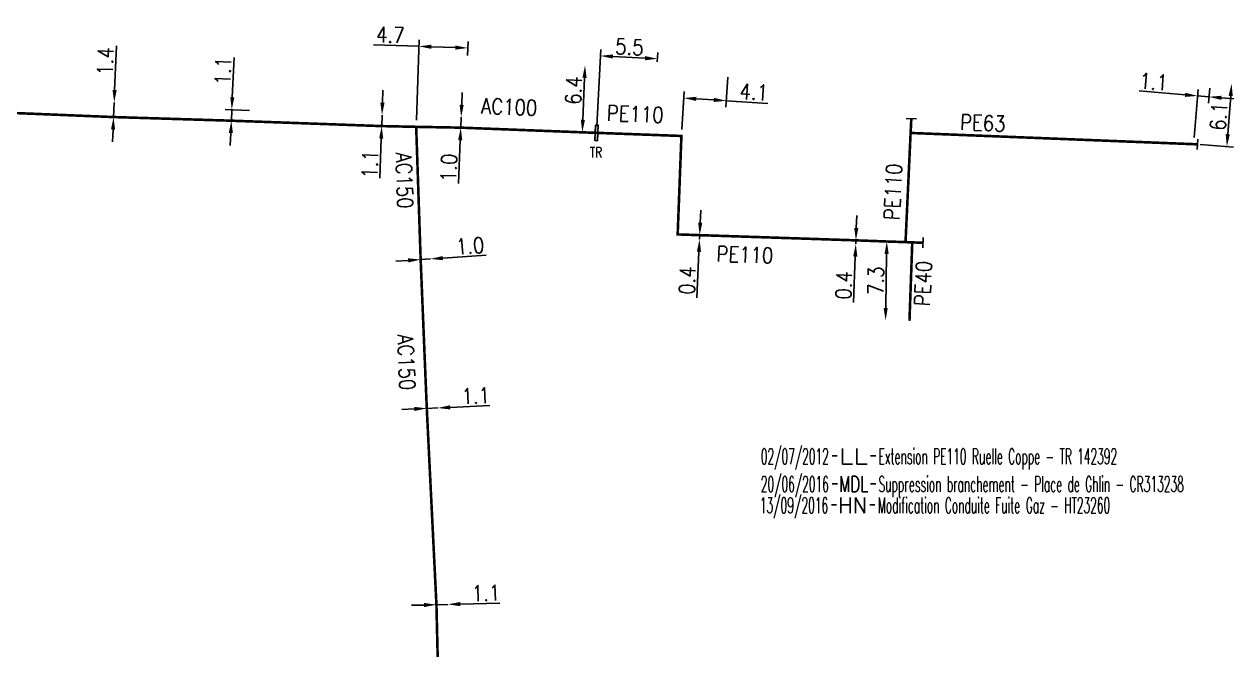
# Model space of a CAD drawing. Header units: millimetres. Extents: x 115991 to 117009, y 129000 to 129990.
# Drawn here: x 116871.4 to 116987.9, y 129719.1 to 129779.3 of the extents above; entities that cross this region are included whole.
import ezdxf
from ezdxf.enums import TextEntityAlignment as Align

# ---------------------------------------------------------------- set-up
doc = ezdxf.new("R2010")
doc.units = ezdxf.units.MM
doc.header["$PDMODE"] = 34
for name, pattern in [('L_25_AP', [2000, 1000, 1000]), ('L_25_PE', [2000, 1000, 1000]), ('L_RAC_PE', [3.5, 2, -1.5])]:
    doc.linetypes.add(name, pattern=pattern)
doc.layers.get('0').update_dxf_attribs({"linetype": 'CONTINUOUS'})
doc.layers.get('DEFPOINTS').update_dxf_attribs({"linetype": 'CONTINUOUS'})
for name, color, linetype in [('L_150', 1, 'CONTINUOUS'), ('L_340', 7, 'CONTINUOUS'), ('L_910', 7, 'CONTINUOUS')]:
    doc.layers.add(name, color=color, linetype=linetype)
doc.layers.add('L_170', color=7, linetype='CONTINUOUS', plot=False)
doc.styles.add('G_ROMANS', font='ROMANS.SHX', dxfattribs={"width": 0.75})
doc.styles.get("Standard").update_dxf_attribs({"font": 'romans.shx', "width": 0.85})
doc.dimstyles.get("Standard").update_dxf_attribs({"dimtxt": 1.5, "dimasz": 1.2, "dimexe": 0.625, "dimexo": 0.625, "dimgap": 0.25, "dimtad": 1, "dimdec": 1, "dimzin": 0, "dimdsep": 46, "dimtxsty": 'Standard', "dimcen": -0.5, "dimadec": 0, "dimazin": 0, "dimtfac": 1, "dimtdec": 1, "dimtmove": 0, "dimatfit": 3, "dimfxl": 0, "dimtolj": 1, "dimtzin": 0, "dimarcsym": 0})

# ---------------------------------------------------------------- blocks, each defined once
blk = doc.blocks.new('GIS_MODF')
at = {"color": 0, "linetype": 'Continuous', "flags": 128}
for points in [[(-2.18, -0.01), (-1.68, -0.01)], [(1.52, -0.01), (2.02, -0.01)]]:
    blk.add_lwpolyline(points, dxfattribs=at)
at = {"color": 0, "linetype": 'Continuous', "width": 0.5}
blk.add_attdef('DATE', text='', height=1.5, dxfattribs=at).set_placement((-2.5, -0.8), align=Align.RIGHT)
at = {"color": 0, "linetype": 'Continuous', "width": 1.771291}
blk.add_attdef('USER', text='', height=1.5, dxfattribs=at).set_placement((-1.51, -0.8), (1.28, -0.8), align=Align.FIT)
at = {"color": 0, "linetype": 'Continuous', "width": 0.5}
blk.add_attdef('DESC', (2.29, -0.8), '', height=1.5, dxfattribs=at)
blk = doc.blocks.new('L_340_19')
at = {"linetype": 'Continuous'}
blk.add_hatch(color=0, dxfattribs=at).paths.add_polyline_path([(0.125, 0.75), (-0.125, 0.75), (-0.125, -0.75), (0.125, -0.75)])
at = {"color": 0, "linetype": 'Continuous'}
blk.add_lwpolyline([(-0.125, 0.75), (0.125, 0.75), (0.125, -0.75), (-0.125, -0.75)], close=True, dxfattribs=at)
at = {"color": 0, "linetype": 'Continuous', "style": 'G_ROMANS', "width": 0.75}
for tag, height, flags, p in [('TR', 1.5, 8, (0, 3)), ('DEF_LEG', 1.2, 3, (0, -5)), ('DEF_COUP', 1.2, 3, (0, -7.5)), ('DEF_TYPE', 1.2, 3, (0, -10))]:
    blk.add_attdef(tag, text='', height=height, dxfattribs=dict(at, flags=flags)).set_placement(p, align=Align.MIDDLE)
blk = doc.blocks.new('L_340_07')
at = {"color": 0, "linetype": 'Continuous', "const_width": 0.25, "flags": 128}
blk.add_lwpolyline([(0, 0), (1.25, 0)], dxfattribs=at)
at = {"color": 0, "linetype": 'Continuous', "flags": 128}
blk.add_lwpolyline([(1.25, -0.5), (1.25, 0.5)], dxfattribs=at)
at = {"color": 0, "linetype": 'Continuous', "style": 'G_ROMANS', "width": 0.75, "flags": 3}
for tag, p in [('DEF_LEG', (0.72, -3.47)), ('DEF_COUP', (0.72, -5.97)), ('DEF_TYPE', (0.72, -8.47))]:
    blk.add_attdef(tag, text='', height=1.2, dxfattribs=at).set_placement(p, align=Align.MIDDLE)
blk = doc.blocks.new('*D311')
at = {"layer": 'DEFPOINTS', "color": 0, "linetype": 'Continuous', "transparency": 16777216}
for p in [(116925.39, 129775.38), (116925.39, 129775.38), (116925.13, 129768.93)]:
    blk.add_point(p, dxfattribs=at)
at = {"layer": 'L_150', "color": 0, "linetype": 'Continuous', "lineweight": -2, "transparency": 16777216}
blk.add_line((116925.18, 129770.13), (116925.34, 129774.18), dxfattribs=at)
at = {"layer": 'L_150', "color": 0, "linetype": 'Continuous', "transparency": 16777216}
for points in [[(116925.14, 129774.19), (116925.54, 129774.17), (116925.39, 129775.38)], [(116924.98, 129770.14), (116925.38, 129770.13), (116925.13, 129768.93)]]:
    blk.add_solid(points, dxfattribs=at)
at = {"layer": 'L_150', "color": 0, "linetype": 'Continuous', "transparency": 16777216, "insert": (116924.29, 129772.96), "char_height": 1.5, "attachment_point": 5, "rotation": 87.7119}
blk.add_mtext('\\A1;6.4', dxfattribs=at)
blk = doc.blocks.new('*D312')
at = {"layer": 'DEFPOINTS', "color": 0, "linetype": 'Continuous', "transparency": 16777216}
for p in [(116932.36, 129776.01), (116932.32, 129775.1), (116926.5, 129768.88)]:
    blk.add_point(p, dxfattribs=at)
at = {"layer": 'L_340', "color": 0, "linetype": 'Continuous', "lineweight": -2, "transparency": 16777216}
for p, q in [((116926.53, 129769.51), (116926.9, 129776.91)), ((116932.35, 129775.73), (116932.4, 129776.63)), ((116928.07, 129776.23), (116931.17, 129776.07))]:
    blk.add_line(p, q, dxfattribs=at)
at = {"layer": 'L_340', "color": 0, "linetype": 'Continuous', "transparency": 16777216}
for points in [[(116928.08, 129776.43), (116928.06, 129776.03), (116926.87, 129776.29)], [(116931.18, 129776.27), (116931.16, 129775.87), (116932.36, 129776.01)]]:
    blk.add_solid(points, dxfattribs=at)
at = {"layer": 'L_340', "color": 0, "linetype": 'Continuous', "transparency": 16777216, "insert": (116929.67, 129777.15), "char_height": 1.5, "attachment_point": 5, "rotation": 357.0962}
blk.add_mtext('\\A1;5.5', dxfattribs=at)
blk = doc.blocks.new('*D321')
at = {"layer": 'DEFPOINTS', "color": 0, "linetype": 'Continuous', "transparency": 16777216}
for p in [(116939.17, 129774.86), (116938.99, 129771.97), (116934.67, 129768.58)]:
    blk.add_point(p, dxfattribs=at)
at = {"layer": 'L_150', "color": 0, "linetype": 'Continuous', "lineweight": -2, "transparency": 16777216}
for p, q in [((116939.13, 129774.24), (116938.95, 129771.35)), ((116934.71, 129769.2), (116934.94, 129772.85)), ((116936.09, 129772.15), (116937.79, 129772.05)), ((116938.99, 129771.97), (116942.99, 129771.72))]:
    blk.add_line(p, q, dxfattribs=at)
at = {"layer": 'L_150', "color": 0, "linetype": 'Continuous', "transparency": 16777216}
for points in [[(116936.11, 129772.35), (116936.08, 129771.95), (116934.9, 129772.23)], [(116937.8, 129772.25), (116937.78, 129771.85), (116938.99, 129771.97)]]:
    blk.add_solid(points, dxfattribs=at)
at = {"layer": 'L_150', "color": 0, "linetype": 'Continuous', "transparency": 16777216, "insert": (116941.65, 129772.81), "char_height": 1.5, "attachment_point": 5, "rotation": 356.4276}
blk.add_mtext('\\A1;4.1', dxfattribs=at)
blk = doc.blocks.new('*D324')
at = {"layer": 'DEFPOINTS', "color": 0, "linetype": 'Continuous', "transparency": 16777216}
for p in [(116951.46, 129758.18), (116951.46, 129758.18), (116951.47, 129758.53)]:
    blk.add_point(p, dxfattribs=at)
at = {"layer": 'L_150', "color": 0, "linetype": 'Continuous', "lineweight": -2, "transparency": 16777216}
for p, q in [((116951.51, 129759.72), (116951.56, 129760.92)), ((116951.47, 129758.53), (116951.46, 129758.18)), ((116951.41, 129756.98), (116951.25, 129752.55))]:
    blk.add_line(p, q, dxfattribs=at)
at = {"layer": 'L_150', "color": 0, "linetype": 'Continuous', "transparency": 16777216}
for points in [[(116951.31, 129759.73), (116951.71, 129759.72), (116951.47, 129758.53)], [(116951.21, 129756.98), (116951.61, 129756.97), (116951.46, 129758.18)]]:
    blk.add_solid(points, dxfattribs=at)
at = {"layer": 'L_150', "color": 0, "linetype": 'Continuous', "transparency": 16777216, "insert": (116950.31, 129754.2), "char_height": 1.5, "attachment_point": 5, "rotation": 87.9322}
blk.add_mtext('\\A1;0.4', dxfattribs=at)
blk = doc.blocks.new('*D323')
at = {"layer": 'DEFPOINTS', "color": 0, "linetype": 'Continuous', "transparency": 16777216}
for p in [(116936.43, 129759.03), (116936.41, 129758.63), (116936.41, 129758.63)]:
    blk.add_point(p, dxfattribs=at)
at = {"layer": 'L_150', "color": 0, "linetype": 'Continuous', "lineweight": -2, "transparency": 16777216}
for p, q in [((116936.48, 129760.23), (116936.53, 129761.43)), ((116936.43, 129759.03), (116936.41, 129758.63)), ((116936.36, 129757.43), (116936.17, 129753))]:
    blk.add_line(p, q, dxfattribs=at)
at = {"layer": 'L_150', "color": 0, "linetype": 'Continuous', "transparency": 16777216}
for points in [[(116936.28, 129760.24), (116936.68, 129760.22), (116936.43, 129759.03)], [(116936.16, 129757.44), (116936.56, 129757.42), (116936.41, 129758.63)]]:
    blk.add_solid(points, dxfattribs=at)
at = {"layer": 'L_150', "color": 0, "linetype": 'Continuous', "transparency": 16777216, "insert": (116935.24, 129754.66), "char_height": 1.5, "attachment_point": 5, "rotation": 87.566}
blk.add_mtext('\\A1;0.4', dxfattribs=at)
blk = doc.blocks.new('*D326')
at = {"layer": 'DEFPOINTS', "color": 0, "linetype": 'Continuous', "transparency": 16777216}
for p in [(116985.59, 129773.79), (116985.47, 129772.35), (116983.99, 129767.79)]:
    blk.add_point(p, dxfattribs=at)
at = {"layer": 'L_340', "color": 0, "linetype": 'Continuous', "lineweight": -2, "transparency": 16777216}
for p, q in [((116984.04, 129768.42), (116984.43, 129773.06)), ((116985.54, 129773.17), (116985.42, 129771.73)), ((116983.18, 129772.54), (116978.74, 129772.91)), ((116985.47, 129772.35), (116984.37, 129772.44)), ((116986.67, 129772.25), (116987.86, 129772.15))]:
    blk.add_line(p, q, dxfattribs=at)
at = {"layer": 'L_340', "color": 0, "linetype": 'Continuous', "transparency": 16777216}
for points in [[(116983.19, 129772.74), (116983.16, 129772.34), (116984.37, 129772.44)], [(116986.68, 129772.45), (116986.65, 129772.05), (116985.47, 129772.35)]]:
    blk.add_solid(points, dxfattribs=at)
at = {"layer": 'L_340', "color": 0, "linetype": 'Continuous', "transparency": 16777216, "insert": (116980.14, 129773.8), "char_height": 1.5, "attachment_point": 5, "rotation": 355.2312}
blk.add_mtext('\\A1;1.1', dxfattribs=at)
blk = doc.blocks.new('*D325')
at = {"layer": 'DEFPOINTS', "color": 0, "linetype": 'Continuous', "transparency": 16777216}
for p in [(116954.45, 129758.42), (116954.33, 129750.82), (116954.33, 129750.82)]:
    blk.add_point(p, dxfattribs=at)
at = {"layer": 'L_150', "color": 0, "linetype": 'Continuous', "lineweight": -2, "transparency": 16777216}
for p, q in [((116955.08, 129758.41), (116955.08, 129758.41)), ((116954.43, 129757.22), (116954.34, 129752.02)), ((116954.95, 129750.81), (116954.95, 129750.81))]:
    blk.add_line(p, q, dxfattribs=at)
at = {"layer": 'L_150', "color": 0, "linetype": 'Continuous', "transparency": 16777216}
for points in [[(116954.23, 129757.22), (116954.63, 129757.22), (116954.45, 129758.42)], [(116954.14, 129752.02), (116954.54, 129752.02), (116954.33, 129750.82)]]:
    blk.add_solid(points, dxfattribs=at)
at = {"layer": 'L_150', "color": 0, "linetype": 'Continuous', "transparency": 16777216, "insert": (116953.39, 129754.64), "char_height": 1.5, "attachment_point": 5, "rotation": 89.055}
blk.add_mtext('\\A1;7.3', dxfattribs=at)
blk = doc.blocks.new('*D327')
at = {"layer": 'DEFPOINTS', "color": 0, "linetype": 'Continuous', "transparency": 16777216}
for p in [(116987.65, 129773.63), (116987.65, 129773.63), (116983.99, 129767.79)]:
    blk.add_point(p, dxfattribs=at)
at = {"layer": 'L_340', "color": 0, "linetype": 'Continuous', "lineweight": -2, "transparency": 16777216}
for p, q in [((116987.28, 129768.75), (116987.56, 129772.44)), ((116984.61, 129767.75), (116987.82, 129767.51))]:
    blk.add_line(p, q, dxfattribs=at)
at = {"layer": 'L_340', "color": 0, "linetype": 'Continuous', "transparency": 16777216}
for points in [[(116987.36, 129772.45), (116987.76, 129772.42), (116987.65, 129773.63)], [(116987.08, 129768.76), (116987.48, 129768.73), (116987.19, 129767.55)]]:
    blk.add_solid(points, dxfattribs=at)
at = {"layer": 'L_340', "color": 0, "linetype": 'Continuous', "transparency": 16777216, "insert": (116986.41, 129770.46), "char_height": 1.5, "attachment_point": 5, "rotation": 85.6887}
blk.add_mtext('\\A1;6.1', dxfattribs=at)
blk = doc.blocks.new('*D329')
at = {"layer": 'DEFPOINTS', "color": 0, "linetype": 'Continuous', "transparency": 16777216}
for p in [(116911.08, 129723.45), (116912.18, 129723.48), (116912.18, 129723.48)]:
    blk.add_point(p, dxfattribs=at)
at = {"layer": 'L_150', "color": 0, "linetype": 'Continuous', "lineweight": -2, "transparency": 16777216}
for p, q in [((116909.88, 129723.42), (116908.68, 129723.39)), ((116911.08, 129723.45), (116912.18, 129723.48)), ((116913.38, 129723.51), (116917.2, 129723.6))]:
    blk.add_line(p, q, dxfattribs=at)
at = {"layer": 'L_150', "color": 0, "linetype": 'Continuous', "transparency": 16777216}
for points in [[(116909.87, 129723.62), (116909.88, 129723.22), (116911.08, 129723.45)], [(116913.37, 129723.71), (116913.38, 129723.31), (116912.18, 129723.48)]]:
    blk.add_solid(points, dxfattribs=at)
at = {"layer": 'L_150', "color": 0, "linetype": 'Continuous', "transparency": 16777216, "insert": (116915.86, 129724.57), "char_height": 1.5, "attachment_point": 5, "rotation": 1.4073}
blk.add_mtext('\\A1;1.1', dxfattribs=at)
blk = doc.blocks.new('*D307')
at = {"layer": 'DEFPOINTS', "color": 0, "linetype": 'Continuous', "transparency": 16777216}
for p in [(116880.05, 129771.8), (116880.05, 129771.8), (116879.99, 129770.4)]:
    blk.add_point(p, dxfattribs=at)
at = {"layer": 'L_150', "color": 0, "linetype": 'Continuous', "lineweight": -2, "transparency": 16777216}
for p, q in [((116880.09, 129773), (116880.26, 129777.25)), ((116879.99, 129770.4), (116880.05, 129771.8)), ((116879.94, 129769.2), (116879.89, 129768))]:
    blk.add_line(p, q, dxfattribs=at)
at = {"layer": 'L_150', "color": 0, "linetype": 'Continuous', "transparency": 16777216}
for points in [[(116879.89, 129773.01), (116880.29, 129772.99), (116880.05, 129771.8)], [(116879.74, 129769.21), (116880.14, 129769.19), (116879.99, 129770.4)]]:
    blk.add_solid(points, dxfattribs=at)
at = {"layer": 'L_150', "color": 0, "linetype": 'Continuous', "transparency": 16777216, "insert": (116879.2, 129775.76), "char_height": 1.5, "attachment_point": 5, "rotation": 87.7157}
blk.add_mtext('\\A1;1.4', dxfattribs=at)
blk = doc.blocks.new('*D308')
at = {"layer": 'DEFPOINTS', "color": 0, "linetype": 'Continuous', "transparency": 16777216}
for p in [(116891.37, 129771.1), (116893.71, 129771), (116891.33, 129770.05)]:
    blk.add_point(p, dxfattribs=at)
at = {"layer": 'L_150', "color": 0, "linetype": 'Continuous', "lineweight": -2, "transparency": 16777216}
for p, q in [((116891.42, 129772.3), (116891.59, 129776.12)), ((116893.08, 129771.03), (116890.75, 129771.13)), ((116891.33, 129770.05), (116891.37, 129771.1)), ((116891.28, 129768.85), (116891.23, 129767.66))]:
    blk.add_line(p, q, dxfattribs=at)
at = {"layer": 'L_150', "color": 0, "linetype": 'Continuous', "transparency": 16777216}
for points in [[(116891.23, 129772.31), (116891.62, 129772.29), (116891.37, 129771.1)], [(116891.08, 129768.86), (116891.48, 129768.85), (116891.33, 129770.05)]]:
    blk.add_solid(points, dxfattribs=at)
at = {"layer": 'L_150', "color": 0, "linetype": 'Continuous', "transparency": 16777216, "insert": (116890.53, 129774.85), "char_height": 1.5, "attachment_point": 5, "rotation": 87.5849}
blk.add_mtext('\\A1;1.1', dxfattribs=at)
blk = doc.blocks.new('*D309')
at = {"layer": 'DEFPOINTS', "color": 0, "linetype": 'Continuous', "transparency": 16777216}
for p in [(116905.81, 129769.53), (116905.84, 129770.58), (116905.84, 129770.58)]:
    blk.add_point(p, dxfattribs=at)
at = {"layer": 'L_150', "color": 0, "linetype": 'Continuous', "lineweight": -2, "transparency": 16777216}
for p, q in [((116905.88, 129771.78), (116905.93, 129772.98)), ((116905.84, 129770.58), (116905.81, 129769.53)), ((116905.76, 129768.33), (116905.63, 129764.51))]:
    blk.add_line(p, q, dxfattribs=at)
at = {"layer": 'L_150', "color": 0, "linetype": 'Continuous', "transparency": 16777216}
for points in [[(116905.68, 129771.79), (116906.08, 129771.77), (116905.84, 129770.58)], [(116905.56, 129768.34), (116905.96, 129768.32), (116905.81, 129769.53)]]:
    blk.add_solid(points, dxfattribs=at)
at = {"layer": 'L_150', "color": 0, "linetype": 'Continuous', "transparency": 16777216, "insert": (116904.68, 129765.85), "char_height": 1.5, "attachment_point": 5, "rotation": 87.9943}
blk.add_mtext('\\A1;1.1', dxfattribs=at)
blk = doc.blocks.new('*D310')
at = {"layer": 'DEFPOINTS', "color": 0, "linetype": 'Continuous', "transparency": 16777216}
for p in [(116914.1, 129777.05), (116914.05, 129775.7), (116909.13, 129769.46)]:
    blk.add_point(p, dxfattribs=at)
at = {"layer": 'L_150', "color": 0, "linetype": 'Continuous', "lineweight": -2, "transparency": 16777216}
for p, q in [((116909.15, 129770.09), (116909.42, 129777.84)), ((116914.07, 129776.33), (116914.12, 129777.68)), ((116909.4, 129777.21), (116905.03, 129777.36)), ((116912.9, 129777.09), (116910.6, 129777.17))]:
    blk.add_line(p, q, dxfattribs=at)
at = {"layer": 'L_150', "color": 0, "linetype": 'Continuous', "transparency": 16777216}
for points in [[(116910.6, 129777.37), (116910.59, 129776.97), (116909.4, 129777.21)], [(116912.9, 129777.29), (116912.89, 129776.89), (116914.1, 129777.05)]]:
    blk.add_solid(points, dxfattribs=at)
at = {"layer": 'L_150', "color": 0, "linetype": 'Continuous', "transparency": 16777216, "insert": (116906.65, 129778.31), "char_height": 1.5, "attachment_point": 5, "rotation": 358.0272}
blk.add_mtext('\\A1;4.7', dxfattribs=at)
blk = doc.blocks.new('*D320')
at = {"layer": 'DEFPOINTS', "color": 0, "linetype": 'Continuous', "transparency": 16777216}
for p in [(116910.5, 129756.74), (116910.5, 129756.74), (116909.56, 129756.68)]:
    blk.add_point(p, dxfattribs=at)
at = {"layer": 'L_150', "color": 0, "linetype": 'Continuous', "lineweight": -2, "transparency": 16777216}
for p, q in [((116909.56, 129756.68), (116910.5, 129756.74)), ((116911.7, 129756.82), (116915.88, 129757.1)), ((116908.36, 129756.6), (116907.16, 129756.52))]:
    blk.add_line(p, q, dxfattribs=at)
at = {"layer": 'L_150', "color": 0, "linetype": 'Continuous', "transparency": 16777216}
for points in [[(116908.34, 129756.8), (116908.37, 129756.4), (116909.56, 129756.68)], [(116911.69, 129757.02), (116911.71, 129756.62), (116910.5, 129756.74)]]:
    blk.add_solid(points, dxfattribs=at)
at = {"layer": 'L_150', "color": 0, "linetype": 'Continuous', "transparency": 16777216, "insert": (116914.32, 129758), "char_height": 1.5, "attachment_point": 5, "rotation": 3.8182}
blk.add_mtext('\\A1;1.0', dxfattribs=at)
blk = doc.blocks.new('*D328')
at = {"layer": 'DEFPOINTS', "color": 0, "linetype": 'Continuous', "transparency": 16777216}
for p in [(116910.15, 129742.35), (116911.2, 129742.39), (116911.2, 129742.39)]:
    blk.add_point(p, dxfattribs=at)
at = {"layer": 'L_150', "color": 0, "linetype": 'Continuous', "lineweight": -2, "transparency": 16777216}
for p, q in [((116908.95, 129742.3), (116907.75, 129742.24)), ((116910.15, 129742.35), (116911.2, 129742.39)), ((116912.4, 129742.45), (116916.22, 129742.62))]:
    blk.add_line(p, q, dxfattribs=at)
at = {"layer": 'L_150', "color": 0, "linetype": 'Continuous', "transparency": 16777216}
for points in [[(116908.94, 129742.5), (116908.96, 129742.1), (116910.15, 129742.35)], [(116912.39, 129742.65), (116912.41, 129742.25), (116911.2, 129742.39)]]:
    blk.add_solid(points, dxfattribs=at)
at = {"layer": 'L_150', "color": 0, "linetype": 'Continuous', "transparency": 16777216, "insert": (116914.86, 129743.56), "char_height": 1.5, "attachment_point": 5, "rotation": 2.5236}
blk.add_mtext('\\A1;1.1', dxfattribs=at)
blk = doc.blocks.new('*D322')
at = {"layer": 'DEFPOINTS', "color": 0, "linetype": 'Continuous', "transparency": 16777216}
for p in [(116913.46, 129770.38), (116913.46, 129770.38), (116913.42, 129769.38)]:
    blk.add_point(p, dxfattribs=at)
at = {"layer": 'L_150', "color": 0, "linetype": 'Continuous', "lineweight": -2, "transparency": 16777216}
for p, q in [((116913.51, 129771.57), (116913.55, 129772.77)), ((116913.46, 129770.38), (116913.42, 129769.38)), ((116913.37, 129768.18), (116913.21, 129763.99))]:
    blk.add_line(p, q, dxfattribs=at)
at = {"layer": 'L_150', "color": 0, "linetype": 'Continuous', "transparency": 16777216}
for points in [[(116913.31, 129771.58), (116913.71, 129771.57), (116913.46, 129770.38)], [(116913.17, 129768.18), (116913.57, 129768.17), (116913.42, 129769.38)]]:
    blk.add_solid(points, dxfattribs=at)
at = {"layer": 'L_150', "color": 0, "linetype": 'Continuous', "transparency": 16777216, "insert": (116912.27, 129765.52), "char_height": 1.5, "attachment_point": 5, "rotation": 87.7701}
blk.add_mtext('\\A1;1.0', dxfattribs=at)

msp = doc.modelspace()

# ---------------------------------------------------------------- linework, layer by layer
at = {"layer": 'L_150', "linetype": 'L_25_AP', "const_width": 0.25, "flags": 128}
for points in [[(116926.5, 129768.88), (116925.13, 129768.93), (116925.13, 129768.93), (116913.42, 129769.38), (116909.13, 129769.46), (116905.81, 129769.53), (116891.33, 129770.05), (116879.99, 129770.4), (116879.99, 129770.4), (116864.53, 129771.03), (116862.46, 129769.19), (116837.14, 129770.2), (116834.13, 129770.32)], [(116913.59, 129654.7), (116913.58, 129655.08), (116913.32, 129663.22), (116912.5, 129676.86), (116911.49, 129705.94), (116911.4, 129710.04), (116911.08, 129723.45), (116910.15, 129742.35), (116909.56, 129756.68), (116909.13, 129769.46)]]:
    msp.add_lwpolyline(points, dxfattribs=at)
at = {"layer": 'L_150', "linetype": 'L_25_PE', "const_width": 0.25, "flags": 128}
for points in [[(116956.79, 129769.87), (116956.74, 129768.87), (116956.25, 129758.36)], [(116957.55, 129758.31), (116956.25, 129758.36), (116956.25, 129758.36), (116954.45, 129758.42), (116951.47, 129758.53), (116936.43, 129759.03), (116934.31, 129759.1), (116934.67, 129768.58), (116926.5, 129768.88)], [(116956.74, 129768.87), (116983.99, 129767.79)]]:
    msp.add_lwpolyline(points, dxfattribs=at)
at = {"layer": 'L_170', "linetype": 'L_RAC_PE', "const_width": 0.25, "flags": 128}
msp.add_lwpolyline([(116956.9, 129758.33), (116956.63, 129750.78)], dxfattribs=at)

# ---------------------------------------------------------------- block references
at = {"layer": 'L_340'}
ref = msp.add_blockref('L_340_19', (116926.5, 129768.88), dxfattribs=dict(at, rotation=357.7932753993648))
ref.add_attrib('TR', 'TR', dxfattribs={"layer": '0', "color": 0, "linetype": 'Continuous', "height": 1, "width": 0.75}).set_placement((116926.44, 129767.01), align=Align.MIDDLE)
at = {"layer": 'L_340', "xscale": 0.3}
for p, rotation in [((116956.79, 129769.87), 87.33024465315329), ((116983.99, 129767.79), 357.7325192999985), ((116957.55, 129758.31), 357.963085115349)]:
    msp.add_blockref('L_340_07', p, dxfattribs=dict(at, rotation=rotation))
at = {"layer": 'L_910'}
ref = msp.add_blockref('GIS_MODF', (116951.36, 129737.78), dxfattribs=at)
ref.add_attrib('DATE', '02/07/2012', dxfattribs={"layer": '0', "color": 0, "linetype": 'Continuous', "height": 1.5, "width": 0.5}).set_placement((116948.86, 129736.98), align=Align.RIGHT)
ref.add_attrib('USER', 'LL', dxfattribs={"layer": '0', "color": 0, "linetype": 'Continuous', "height": 1.5, "width": 1.180861}).set_placement((116949.85, 129736.98), (116952.63, 129736.98), align=Align.FIT)
ref.add_attrib('DESC', 'Extension PE110 Ruelle Coppe - TR 142392', (116953.65, 129736.98), dxfattribs={"layer": '0', "color": 0, "linetype": 'Continuous', "height": 1.5, "width": 0.5})
ref = msp.add_blockref('GIS_MODF', (116951.37, 129735.11), dxfattribs=at)
ref.add_attrib('DATE', '20/06/2016', dxfattribs={"layer": '0', "color": 0, "linetype": 'Continuous', "height": 1.5, "width": 0.5}).set_placement((116948.87, 129734.31), align=Align.RIGHT)
ref.add_attrib('USER', 'MDL', dxfattribs={"layer": '0', "color": 0, "linetype": 'Continuous', "height": 1.5, "width": 0.638826}).set_placement((116949.87, 129734.31), (116952.65, 129734.31), align=Align.FIT)
ref.add_attrib('DESC', 'Suppression branchement - Place de Ghlin - CR313238', (116953.66, 129734.31), dxfattribs={"layer": '0', "color": 0, "linetype": 'Continuous', "height": 1.5, "width": 0.5})
ref = msp.add_blockref('GIS_MODF', (116951.29, 129733.07), dxfattribs=at)
ref.add_attrib('DATE', '13/09/2016', dxfattribs={"layer": '0', "color": 0, "linetype": 'Continuous', "height": 1.5, "width": 0.5}).set_placement((116948.79, 129732.27), align=Align.RIGHT)
ref.add_attrib('USER', 'HN', dxfattribs={"layer": '0', "color": 0, "linetype": 'Continuous', "height": 1.5, "width": 0.97421}).set_placement((116949.78, 129732.27), (116952.56, 129732.27), align=Align.FIT)
ref.add_attrib('DESC', 'Modification Conduite Fuite Gaz - HT23260', (116953.58, 129732.27), dxfattribs={"layer": '0', "color": 0, "linetype": 'Continuous', "height": 1.5, "width": 0.5})

# ---------------------------------------------------------------- texts
at = {"layer": 'L_150', "linetype": 'Continuous', "width": 0.85}
for s, rotation, p in [('AC100', 357.7933, (116915.36, 129770.73)), ('PE110', 357.8412, (116927.47, 129770.04)), ('PE63', 357.7325, (116961.48, 129769.17)), ('AC150', 271.9026, (116907.16, 129766.97)), ('PE110', 87.3302, (116955.67, 129760.43)), ('PE110', 358.0859, (116938.03, 129756.49)), ('AC150', 272.3735, (116907.32, 129749.47))]:
    msp.add_text(s, height=1.5, rotation=rotation, dxfattribs=at).set_placement(p)
at = {"layer": 'L_170', "linetype": 'Continuous', "width": 0.85}
msp.add_text('PE40', height=1.5, rotation=87.3302, dxfattribs=at).set_placement((116958.59, 129752.15))

# ---------------------------------------------------------------- dimensions: what is measured, and where the dimension line sits
at = {"layer": 'L_150', "linetype": 'Continuous'}
for base, p1, p2, angle, picture, middle in [((116914.1, 129777.05), (116909.13, 129769.46), (116914.05, 129775.7), 178.0272, '*D310', (116906.61, 129777.31)), ((116880.05, 129771.8), (116879.99, 129770.4), (116880.05, 129771.8), 267.7157, '*D307', (116880.2, 129775.72)), ((116891.37, 129771.1), (116891.33, 129770.05), (116893.71, 129771), 267.5849, '*D308', (116891.53, 129774.81)), ((116938.99, 129771.97), (116934.67, 129768.58), (116939.17, 129774.86), 176.4276, '*D321', (116941.59, 129771.81)), ((116905.84, 129770.58), (116905.81, 129769.53), (116905.84, 129770.58), 267.9943, '*D309', (116905.68, 129765.82)), ((116913.46, 129770.38), (116913.42, 129769.38), (116913.46, 129770.38), 267.7701, '*D322', (116913.27, 129765.48)), ((116936.41, 129758.63), (116936.43, 129759.03), (116936.41, 129758.63), 87.566, '*D323', (116936.24, 129754.62)), ((116951.45802, 129758.1755), (116951.47065, 129758.52527), (116951.45802, 129758.1755), 87.93223, '*D324', (116951.31312, 129754.16204)), ((116910.5035, 129756.7416), (116909.5556, 129756.6783), (116910.5035, 129756.7416), 183.8182, '*D320', (116914.3895, 129757.0009)), ((116911.2, 129742.39), (116910.15, 129742.35), (116911.2, 129742.39), 182.5236, '*D328', (116914.91, 129742.56)), ((116912.18, 129723.48), (116911.08, 129723.45), (116912.18, 129723.48), 181.4073, '*D329', (116915.89, 129723.57))]:
    dim = msp.add_linear_dim(base=base, p1=p1, p2=p2, angle=angle, dimstyle='Standard', dxfattribs=at)
    dim.commit()
    dim.dimension.update_dxf_attribs({"geometry": picture, "text_midpoint": middle, "dimtype": 160})
for base, p1, p2, angle, text, picture, middle in [((116925.39, 129775.38), (116925.13, 129768.93), (116925.39, 129775.38), 267.7119, '6.4', '*D311', (116925.29, 129772.92)), ((116954.33, 129750.82), (116954.45, 129758.42), (116954.33, 129750.82), 89.055, '7.3', '*D325', (116954.39, 129754.62))]:
    dim = msp.add_linear_dim(base=base, p1=p1, p2=p2, angle=angle, text=text, dimstyle='Standard', dxfattribs=at)
    dim.commit()
    dim.dimension.update_dxf_attribs({"geometry": picture, "text_midpoint": middle, "dimtype": 160})
at = {"layer": 'L_340', "linetype": 'Continuous'}
for base, p1, p2, angle, picture, middle in [((116932.36, 129776.01), (116926.5, 129768.88), (116932.32, 129775.1), 177.0962, '*D312', (116929.62, 129776.15)), ((116985.47, 129772.35), (116983.99, 129767.79), (116985.59, 129773.79), 175.2312, '*D326', (116980.05, 129772.8)), ((116987.65, 129773.63), (116983.99, 129767.79), (116987.65, 129773.63), 265.6887, '*D327', (116987.41, 129770.38))]:
    dim = msp.add_linear_dim(base=base, p1=p1, p2=p2, angle=angle, dimstyle='Standard', dxfattribs=at)
    dim.commit()
    dim.dimension.update_dxf_attribs({"geometry": picture, "text_midpoint": middle, "dimtype": 160})

doc.saveas('drawing.dxf')
